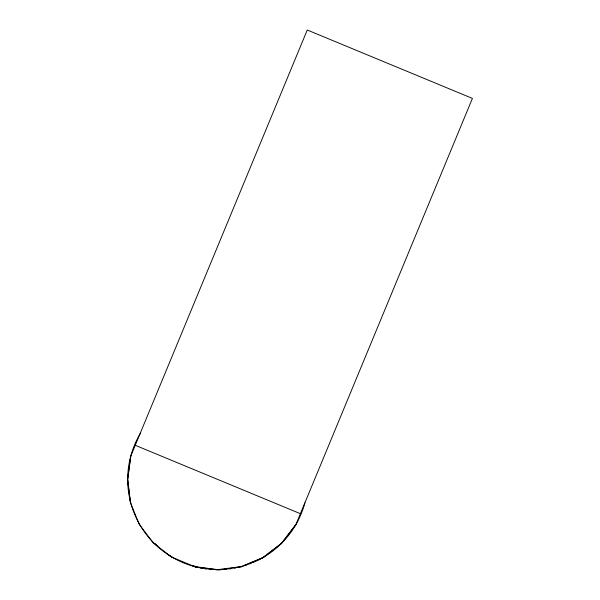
<?xml version="1.0" encoding="UTF-8"?>
<svg xmlns="http://www.w3.org/2000/svg" width="600" height="600" viewBox="0 0 600 600"><rect width="100%" height="100%" fill="white"/><g stroke="black" fill="none" stroke-linecap="round" stroke-linejoin="round"><path stroke-width="0.9" d="M197.205 567.165A90.165 87.082 -67.4 0 1 194.498 566.513L194.123 566.415M130.462 502.71L127.672 479.49L130.748 456.158L307.267 30L472.418 98.407L295.897 524.565L281.67 543.278L263.183 557.678L241.702 566.798L218.692 570L195.712 567.075L171.532 557.055L153.218 542.88L139.208 524.34L130.462 502.71L127.583 479.452L130.748 456.158M194.498 566.572L217.83 569.64L241.163 566.572L262.905 557.565L281.572 543.24L295.897 524.565M192.9 565.912L195.66 566.265M135.248 445.283L300.405 513.697M304.905 502.822A90.15 90.15 0 0 1 253.17 562.425M251.483 563.123A90.15 90.15 0 0 1 248.925 564.105M247.215 564.72A90.15 90.15 0 0 1 244.627 565.567M240.292 566.798A90.15 90.15 0 0 1 237.66 567.435M235.882 567.817A90.15 90.15 0 0 1 234.097 568.162M231.405 568.612A90.15 90.15 0 0 1 228.69 568.987M226.875 569.19A90.15 90.15 0 0 1 225.06 569.355M222.337 569.528A90.15 90.15 0 0 1 220.53 569.602M216.93 569.64A90.15 90.15 0 0 1 208.778 569.19M206.962 568.987A90.15 90.15 0 0 1 204.255 568.612M202.455 568.32A90.15 90.15 0 0 1 199.77 567.817M197.993 567.435A90.15 90.15 0 0 1 140.67 432.862M207.39 568.793A90.165 87.082 -67.4 0 1 205.522 568.59M202.725 568.207A90.165 87.082 -67.4 0 1 200.873 567.9M172.462 557.332A90.165 87.082 -67.4 0 1 166.995 553.785M157.553 546.045A90.165 87.082 -67.4 0 1 154.905 543.42"/></g></svg>
